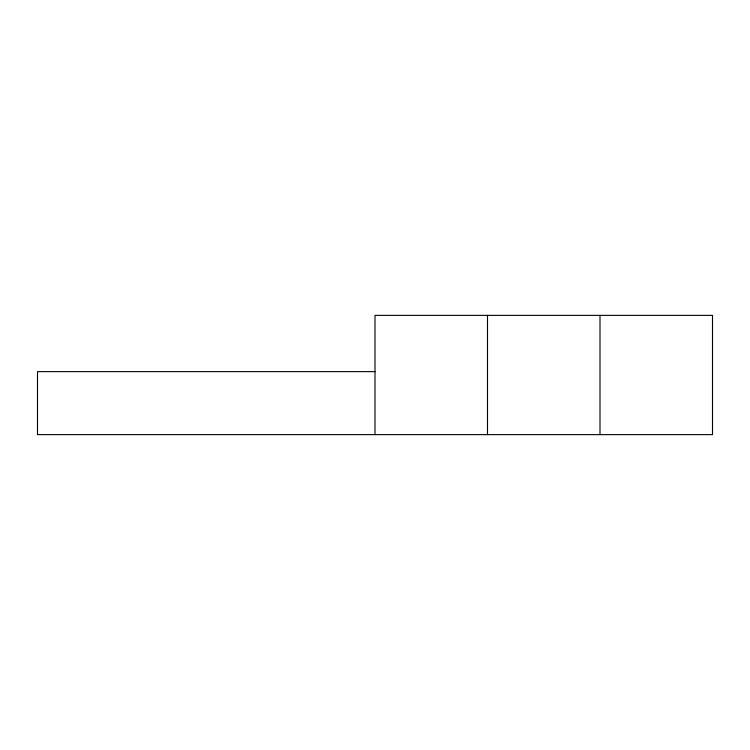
<?xml version="1.0" encoding="UTF-8"?>
<svg xmlns="http://www.w3.org/2000/svg" width="750" height="750" viewBox="0 0 750 750"><rect width="100%" height="100%" fill="white"/><g stroke="black" fill="none" stroke-linecap="round" stroke-linejoin="round"><path stroke-width="1.12" d="M375 371.625L37.5 371.625L37.5 434.625L712.5 434.625L712.5 315.375L375 315.375L375 434.625M600 315.375L600 434.625M487.5 315.375L487.5 434.625"/></g></svg>
